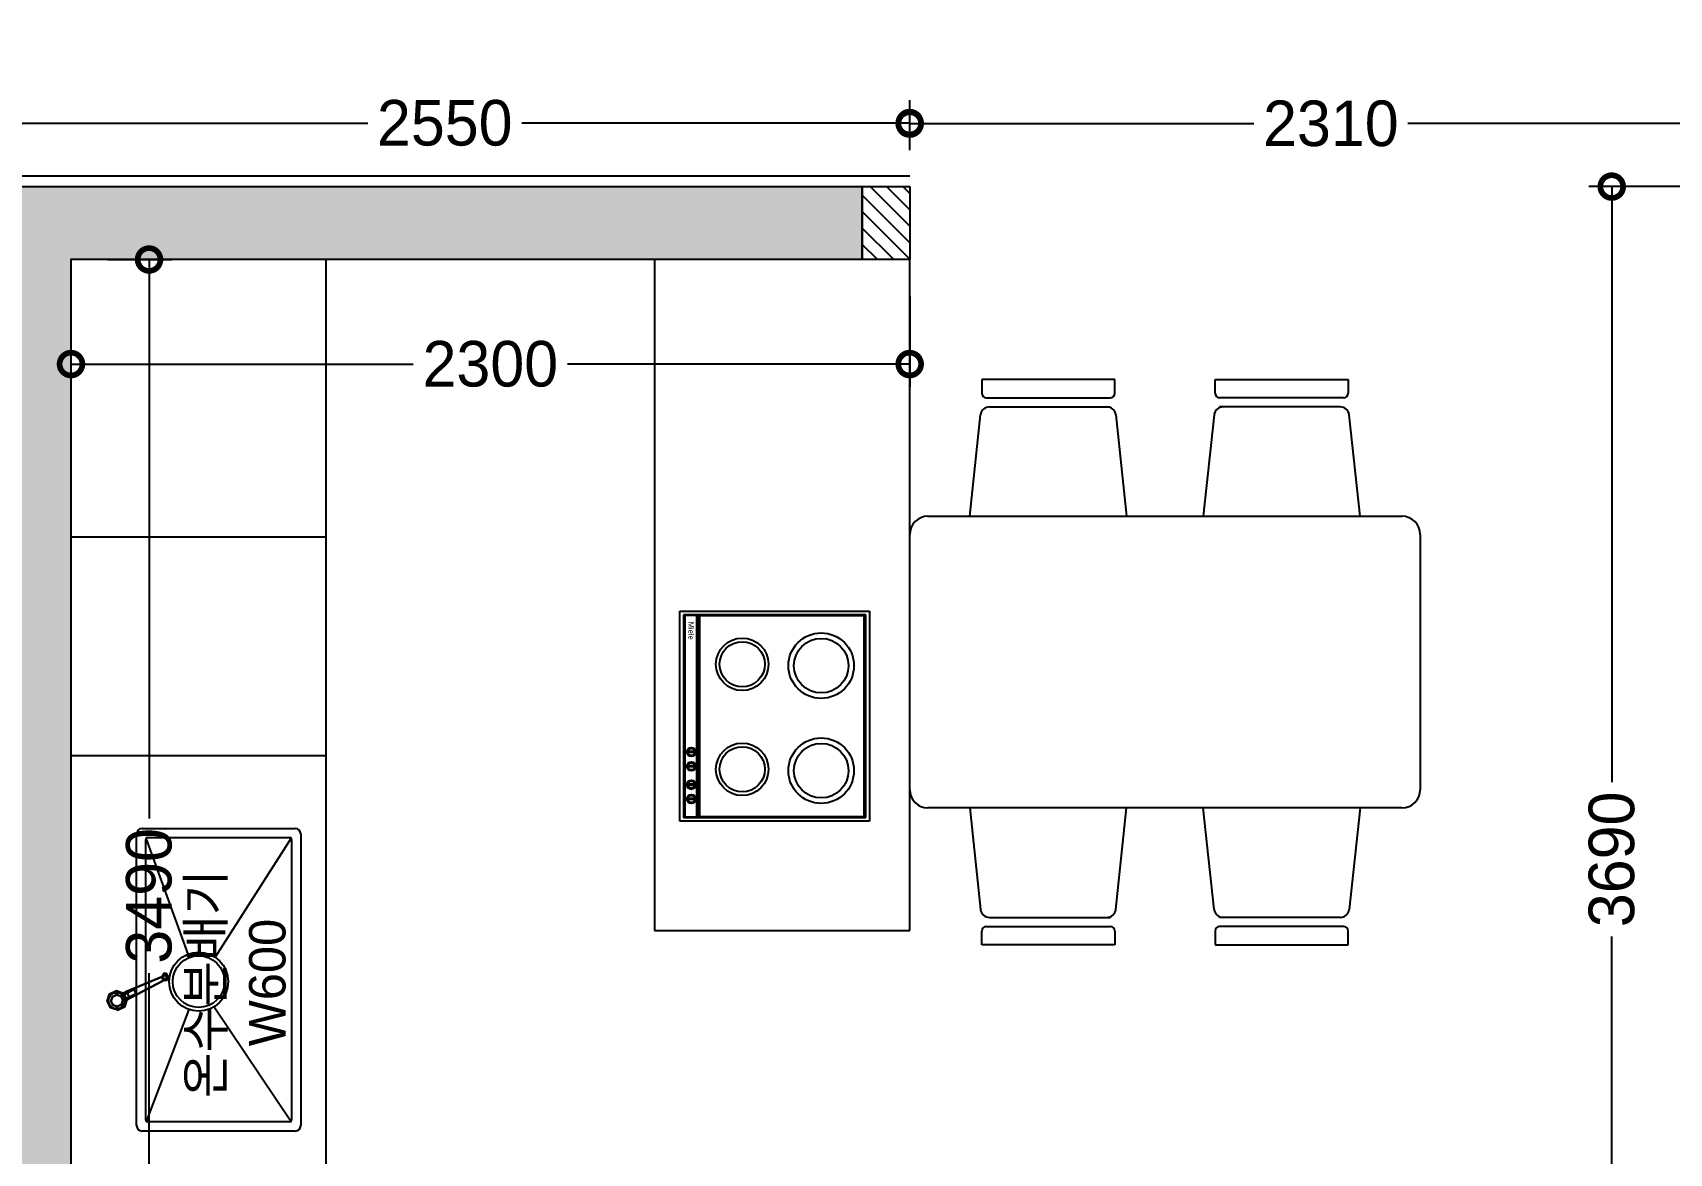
# Model space of a CAD drawing. Header units: millimetres. Extents: x 43335 to 261478, y -4312 to 41218.
# Drawn here: x 186896 to 191384, y 1749 to 4822 of the extents above; entities that cross this region are included whole.
import ezdxf

# ---------------------------------------------------------------- set-up
doc = ezdxf.new("R2010")
doc.units = ezdxf.units.MM
doc.layers.add('S-DIM', color=7, linetype='Continuous')
doc.layers.add('인테리어_해치_벽체', color=8, linetype='Continuous')
doc.styles.add('DH-TEXT', font='HANDotum.ttf')
doc.styles.add('스타일1', font='HANDotum.ttf')
doc.styles.add('코레일둥고', font='HANDotum.ttf')
doc.dimstyles.new('50', dxfattribs={"dimscale": 50, "dimtxt": 2.5, "dimasz": 2.5, "dimexe": 1.25, "dimexo": 2, "dimtad": 0, "dimdec": 0, "dimtxsty": '스타일1', "dimblk": 'DOTSMALL', "dimcen": 2.5, "dimclrd": 1, "dimclre": 1, "dimclrt": 2, "dimadec": 0, "dimazin": 0, "dimtfac": 1, "dimtdec": 0, "dimtix": 1, "dimtmove": 0, "dimatfit": 3, "dimldrblk": 'DOTSMALL', "dimfxl": 1.25, "dimarcsym": 0})

# ---------------------------------------------------------------- blocks, each defined once
blk = doc.blocks.new('_DOTSMALL')
at = {"color": 0, "linetype": 'ByBlock', "const_width": 0.5}
blk.add_lwpolyline([(-0.0625, 0, 1), (0.0625, 0, 1)], format="xyb", close=True, dxfattribs=at)
blk = doc.blocks.new('*D711')
at = {"layer": 'Defpoints', "color": 0, "transparency": 16777216}
for p in [(189300.5, 4573.8), (186750.5, 4399.6), (189300.5, 4399.6)]:
    blk.add_point(p, dxfattribs=at)
at = {"layer": 'S-DIM', "color": 1, "lineweight": -2, "transparency": 16777216}
for p, q in [((186750.5, 4499.6), (186750.5, 4636.3)), ((189300.5, 4499.6), (189300.5, 4636.3)), ((186750.5, 4573.8), (187814.2, 4573.8)), ((189300.5, 4573.8), (188236.9, 4573.8))]:
    blk.add_line(p, q, dxfattribs=at)
at = {"layer": 'S-DIM', "color": 1, "lineweight": -2, "transparency": 16777216, "xscale": 125, "yscale": 125, "zscale": 125, "rotation": 180}
blk.add_blockref('_DOTSMALL', (186750.5, 4573.8), dxfattribs=at)
at = {"layer": 'S-DIM', "color": 1, "lineweight": -2, "transparency": 16777216, "xscale": 125, "yscale": 125, "zscale": 125}
blk.add_blockref('_DOTSMALL', (189300.5, 4573.8), dxfattribs=at)
at = {"layer": 'S-DIM', "color": 2, "transparency": 16777216, "insert": (188025.5, 4573.8), "char_height": 125, "attachment_point": 5, "style": '스타일1'}
blk.add_mtext('2550', dxfattribs=at)
blk = doc.blocks.new('*D783')
at = {"layer": 'Defpoints', "color": 0, "transparency": 16777216}
for p in [(191610.5, 4572.3), (189300.5, 4399.6), (191610.5, 4399.6)]:
    blk.add_point(p, dxfattribs=at)
at = {"layer": 'S-DIM', "color": 1, "lineweight": -2, "transparency": 16777216}
for p, q in [((189300.5, 4499.6), (189300.5, 4634.8)), ((191610.5, 4499.6), (191610.5, 4634.8)), ((189300.5, 4572.3), (190244.2, 4572.3)), ((191610.5, 4572.3), (190666.9, 4572.3))]:
    blk.add_line(p, q, dxfattribs=at)
at = {"layer": 'S-DIM', "color": 1, "lineweight": -2, "transparency": 16777216, "xscale": 125, "yscale": 125, "zscale": 125, "rotation": 180}
blk.add_blockref('_DOTSMALL', (189300.5, 4572.3), dxfattribs=at)
at = {"layer": 'S-DIM', "color": 1, "lineweight": -2, "transparency": 16777216, "xscale": 125, "yscale": 125, "zscale": 125}
blk.add_blockref('_DOTSMALL', (191610.5, 4572.3), dxfattribs=at)
at = {"layer": 'S-DIM', "color": 2, "transparency": 16777216, "insert": (190455.5, 4572.3), "char_height": 125, "attachment_point": 5, "style": '스타일1'}
blk.add_mtext('2310', dxfattribs=at)
blk = doc.blocks.new('*D814')
at = {"layer": 'Defpoints', "color": 0, "transparency": 16777216}
for p in [(187000.5, 4199.6), (187000.4, 709.7), (187214.6, 709.7)]:
    blk.add_point(p, dxfattribs=at)
at = {"layer": 'S-DIM', "color": 1, "lineweight": -2, "transparency": 16777216}
for p, q in [((187100.5, 4199.6), (187277.1, 4199.6)), ((187214.6, 4199.6), (187214.6, 2666.3)), ((187214.6, 709.7), (187214.6, 2242.9)), ((187100.4, 709.7), (187277.1, 709.7))]:
    blk.add_line(p, q, dxfattribs=at)
at = {"layer": 'S-DIM', "color": 1, "lineweight": -2, "transparency": 16777216, "xscale": 125, "yscale": 125, "zscale": 125}
for p, rotation in [((187214.6, 4199.6), 90), ((187214.6, 709.7), 270)]:
    blk.add_blockref('_DOTSMALL', p, dxfattribs=dict(at, rotation=rotation))
at = {"layer": 'S-DIM', "color": 2, "transparency": 16777216, "insert": (187214.6, 2454.6), "char_height": 125, "attachment_point": 5, "rotation": 90, "style": '스타일1'}
blk.add_mtext('3490', dxfattribs=at)
blk = doc.blocks.new('*D815')
at = {"layer": 'Defpoints', "color": 0, "transparency": 16777216}
for p in [(187000.5, 4199.6), (189300.5, 4199.6), (189300.5, 3912.9)]:
    blk.add_point(p, dxfattribs=at)
at = {"layer": 'S-DIM', "color": 1, "lineweight": -2, "transparency": 16777216}
for p, q in [((187000.5, 4099.6), (187000.5, 3850.4)), ((189300.5, 4099.6), (189300.5, 3850.4)), ((187000.5, 3912.9), (187939.2, 3912.9)), ((189300.5, 3912.9), (188361.9, 3912.9))]:
    blk.add_line(p, q, dxfattribs=at)
at = {"layer": 'S-DIM', "color": 1, "lineweight": -2, "transparency": 16777216, "xscale": 125, "yscale": 125, "zscale": 125, "rotation": 180}
blk.add_blockref('_DOTSMALL', (187000.5, 3912.9), dxfattribs=at)
at = {"layer": 'S-DIM', "color": 1, "lineweight": -2, "transparency": 16777216, "xscale": 125, "yscale": 125, "zscale": 125}
blk.add_blockref('_DOTSMALL', (189300.5, 3912.9), dxfattribs=at)
at = {"layer": 'S-DIM', "color": 2, "transparency": 16777216, "insert": (188150.5, 3912.9), "char_height": 125, "attachment_point": 5, "style": '스타일1'}
blk.add_mtext('2300', dxfattribs=at)
blk = doc.blocks.new('*D816')
at = {"layer": 'Defpoints', "color": 0, "transparency": 16777216}
for p in [(191610.5, 4399.6), (190710.5, 709.6), (191225.8, 709.6)]:
    blk.add_point(p, dxfattribs=at)
at = {"layer": 'S-DIM', "color": 1, "lineweight": -2, "transparency": 16777216}
for p, q in [((191510.5, 4399.6), (191163.3, 4399.6)), ((191225.8, 4399.6), (191225.8, 2766.3)), ((191225.8, 709.6), (191225.8, 2342.9)), ((190810.5, 709.6), (191288.3, 709.6))]:
    blk.add_line(p, q, dxfattribs=at)
at = {"layer": 'S-DIM', "color": 1, "lineweight": -2, "transparency": 16777216, "xscale": 125, "yscale": 125, "zscale": 125}
for p, rotation in [((191225.8, 4399.6), 90), ((191225.8, 709.6), 270)]:
    blk.add_blockref('_DOTSMALL', p, dxfattribs=dict(at, rotation=rotation))
at = {"layer": 'S-DIM', "color": 2, "transparency": 16777216, "insert": (191225.8, 2554.6), "char_height": 125, "attachment_point": 5, "rotation": 90, "style": '스타일1'}
blk.add_mtext('3690', dxfattribs=at)
blk = doc.blocks.new('ahsiefsxe')
at = {"layer": '인테리어_해치_벽체'}
h = blk.add_hatch(color=256, dxfattribs=at)
h.dxf.hatch_style = 1
h.paths.add_polyline_path([(234402, 19138.4), (234402, 18858.4), (235352, 18858.4), (235352, 18783.4), (235462, 18783.4), (235462, 18655.9), (235662, 18655.9), (235662, 18984.3), (235552, 18984.3), (235552, 22677.4), (236842, 22677.4), (236842, 28282.4), (236022, 28282.4), (236022, 28177.4), (236642, 28177.4), (236642, 27032.4), (236012, 27032.4), (236012, 26807.4), (236642, 26807.4), (236642, 22877.4), (234602, 22877.4), (234602, 22677.4), (235352, 22677.4), (235352, 21318.4), (234052, 21318.4), (234052, 21118.4), (235352, 21118.4), (235352, 19338.4), (233152, 19338.4), (233152, 21118.4), (233252, 21118.4), (233252, 21318.4), (232952, 21318.4), (232952, 19338.4), (232597, 19338.4), (232597, 19138.4)])
h.paths.add_polyline_path([(225662, 28718.4), (225862, 28718.4), (225862, 28053.4), (225662, 28053.4)])
h.paths.add_polyline_path([(222352, 28153.4), (222352, 28053.4), (221452, 28053.4), (221452, 27032.4), (222762, 27032.4), (222762, 26807.4), (221452, 26807.4), (221452, 20158.4), (222252, 20158.4), (222252, 19958.4), (221452, 19958.4), (221452, 18658.4), (221802, 18658.4), (221802, 17528.4), (222127, 17528.4), (222127, 17328.4), (221602, 17328.4), (221602, 18458.4), (221252, 18458.4), (221252, 28153.4)])
h.paths.add_polyline_path([(223152, 20368.4), (223152, 17528.4), (223617, 17528.4), (223617, 17328.4), (223152, 17328.4), (223154.1, 15897.3), (223952, 15897.3), (223952, 15697.3), (222952, 15697.4), (222952, 17328.4), (222627, 17328.4), (222627, 17528.4), (222952, 17528.4), (222952, 20368.4)])
h.paths.add_polyline_path([(222952, 21068.4), (222952, 21318.4), (224482, 21318.4), (224482, 22668.4), (222807, 22668.4), (222807, 22868.4), (224682, 22868.4), (224682, 21318.4), (225122, 21318.4), (225122, 21118.4), (223152, 21118.4), (223152, 21068.4)])
h.paths.add_polyline_path([(235662, 17655.9), (235662, 17328.4), (234762.2, 17328.4), (234762.2, 17528.4), (235462, 17528.4), (235462, 17655.9)])
h.paths.add_polyline_path([(231762.2, 17528.4), (231762.2, 15698.4), (230962, 15698.4), (230962, 15898.4), (231562.2, 15898.4), (231562.2, 17328.4), (230962, 17328.4), (230962, 21318.4), (231162, 21318.4), (231162, 17528.4)])
h.paths.add_polyline_path([(228192, 17528.4), (228962, 17528.3), (228962, 17328.5), (228192, 17328.5)])
h.paths.add_polyline_path([(227692, 17328.5), (227112.2, 17328.5), (227112.2, 16798.4), (226342.2, 16798.4), (226342.2, 15798.4), (227262, 15798.4), (227262, 15938.4), (227362, 15938.4), (227362, 15698.4), (226152, 15697.3), (226152, 21118.4), (226102, 21118.4), (226102, 21318.4), (228522, 21318.4), (228522, 21118.4), (226352, 21118.4), (226352, 17528.4), (227692, 17528.4)])
h.paths.add_polyline_path([(233622, 22677.4), (233422, 22677.4), (233422, 28032.4), (233392, 28032.4), (233392, 28282.4), (233622, 28282.4)], flags=17)
h.paths.add_polyline_path([(230592, 26808.8), (230142, 26808.8), (230142, 27053.8), (230592, 27053.8), (230592, 28718.4), (230792, 28718.4), (230792, 27032.4), (231262, 27032.4), (231262, 26807.4), (230792, 26807.4), (230792, 22877.4), (232442, 22877.4), (232442, 22677.4), (230592, 22677.4)])
h.paths.add_polyline_path([(225662, 27032.4), (225662, 27353.4), (225862, 27353.4), (225862, 27053.8), (226312, 27053.8), (226312, 26808.8), (225862, 26808.8), (225862, 22668.4), (225662, 22668.4), (225662, 26807.4), (225262, 26807.4), (225262, 27032.4)])
for p, q in [((226102, 21348.4), (228652, 21348.4)), ((228522, 21318.4), (228652, 21318.4)), ((228522, 21118.4), (228522, 21318.4)), ((228652, 21209.6), (228543.2, 21318.4)), ((228652, 21254.5), (228588.1, 21318.4)), ((228652, 21299.4), (228633, 21318.4)), ((228652, 21318.4), (228652, 21118.4)), ((228652, 21164.7), (228522, 21294.7)), ((228652, 21119.8), (228522, 21249.8)), ((228608.5, 21118.4), (228522, 21204.9)), ((228563.6, 21118.4), (228522, 21160)), ((226352, 21118.4), (226352, 18328.5)), ((227052, 21118.4), (226352, 21118.4)), ((227052, 18328.5), (227052, 21118.4)), ((227952, 21118.4), (227952, 19278.4)), ((228652, 21118.4), (227952, 21118.4)), ((228652, 21118.4), (228522, 21118.4)), ((228652, 19278.4), (228652, 21118.4)), ((229214.5, 20789.4), (228849.4, 20789.4)), ((228849.4, 20789.4), (228849.4, 20751.9)), ((229214.5, 20751.9), (229214.5, 20789.4)), ((229489.5, 20789.4), (229854.6, 20789.4)), ((229489.5, 20751.9), (229489.5, 20789.4)), ((229854.6, 20789.4), (229854.6, 20751.9)), ((228861.9, 20739.4), (229202, 20739.4)), ((229842.1, 20739.4), (229502, 20739.4)), ((228816.9, 20414.4), (228846.5, 20692.7)), ((228871.3, 20714.4), (229202, 20714.4)), ((229217.4, 20692.7), (229247, 20414.4)), ((229486.6, 20692.7), (229457, 20414.4)), ((229832.7, 20714.4), (229502, 20714.4)), ((229887.1, 20414.4), (229857.5, 20692.7)), ((228702, 20414.4), (230002, 20414.4)), ((226352, 20358.4), (227052, 20358.4)), ((228652, 19664.4), (228652, 20364.4)), ((230052, 20364.4), (230052, 19664.4)), ((228022, 19578.4), (228022, 20154.4)), ((228022, 20154.4), (228542, 20154.4)), ((228542, 20154.4), (228542, 19578.4)), ((228532, 20144.4), (228032, 20144.4)), ((228032, 20144.4), (228032, 19876.4)), ((228068.6, 20142.2), (228035.4, 20142.2)), ((228035.4, 20142.2), (228035.4, 19878)), ((228068.6, 19878), (228068.6, 20142.2)), ((228072, 20144.4), (228072, 19876.4)), ((228527.2, 20141), (228075.7, 20141)), ((228075.7, 20141), (228075.7, 19879)), ((228527.2, 19879), (228527.2, 20141)), ((228532, 19876.4), (228532, 20144.4)), ((228032, 19887.6), (228032, 19588.4)), ((228035.4, 19887.6), (228035.4, 19590)), ((228068.6, 19590), (228068.6, 19887.6)), ((228072, 19887.6), (228072, 19588.4)), ((228075.7, 19887.6), (228075.7, 19591)), ((228527.2, 19591), (228527.2, 19887.6)), ((228532, 19588.4), (228532, 19887.6)), ((226352, 19758.4), (227052, 19758.4)), ((228062.6, 19769.3), (228043.8, 19769.3)), ((228062.6, 19766.3), (228043.8, 19766.3)), ((228062.6, 19730.2), (228043.8, 19730.2)), ((228062.6, 19727.2), (228043.8, 19727.2)), ((228062.6, 19679.5), (228043.8, 19679.5)), ((228062.6, 19676.5), (228043.8, 19676.5)), ((228062.6, 19640.3), (228043.8, 19640.3)), ((228062.6, 19637.3), (228043.8, 19637.3)), ((230002, 19614.4), (228702, 19614.4)), ((228816.9, 19614.4), (228846.5, 19336.1)), ((229217.4, 19336.1), (229247, 19614.4)), ((229486.6, 19336.1), (229457, 19614.4)), ((229887.1, 19614.4), (229857.5, 19336.1)), ((228542, 19578.4), (228022, 19578.4)), ((228032, 19588.4), (228532, 19588.4)), ((228035.4, 19590), (228068.6, 19590)), ((228075.7, 19591), (228527.2, 19591)), ((226532, 18743.4), (226532, 19543.4)), ((226547, 19558.4), (226967, 19558.4)), ((226557, 18758.4), (226557, 19528.4)), ((226673, 19213.8), (226558.5, 19532)), ((226562, 19533.4), (226952, 19533.4)), ((226955.6, 19532), (226747.6, 19205.2)), ((226957, 19528.4), (226957, 18758.4)), ((226982, 19543.4), (226982, 18743.4)), ((228871.3, 19314.4), (229202, 19314.4)), ((229832.7, 19314.4), (229502, 19314.4)), ((227952, 19278.4), (228652, 19278.4)), ((228849.4, 19239.4), (228849.4, 19276.9)), ((228861.9, 19289.4), (229202, 19289.4)), ((229214.5, 19276.9), (229214.5, 19239.4)), ((229489.5, 19276.9), (229489.5, 19239.4)), ((229842.1, 19289.4), (229502, 19289.4)), ((229854.6, 19239.4), (229854.6, 19276.9)), ((229214.5, 19239.4), (228849.4, 19239.4)), ((229489.5, 19239.4), (229854.6, 19239.4)), ((226451.3, 19084.7, -74.1), (226457.9, 19104.3, -74.1)), ((226460.5, 19066.1, -74.1), (226451.3, 19084.7, -74.1)), ((226457.9, 19104.3, -74.1), (226476.4, 19113.5, -74.1)), ((226461.7, 19084.9, 10), (226465.6, 19096.7, 10)), ((226461.7, 19084.9), (226465.6, 19096.7)), ((226467.2, 19073.8, 10), (226461.7, 19084.9, 10)), ((226467.2, 19073.8), (226461.7, 19084.9)), ((226465.6, 19096.7, 10), (226476.7, 19102.3, 10)), ((226465.6, 19096.7), (226476.7, 19102.3)), ((226476.4, 19113.5, -74.1), (226496, 19107, -74.1)), ((226476.7, 19102.3, 10), (226488.5, 19098.3, 10)), ((226476.7, 19102.3), (226488.5, 19098.3)), ((226490.1, 19075.4, 10), (226479, 19069.9, 10)), ((226490.1, 19075.4), (226479, 19069.9)), ((226488.5, 19098.3, 10), (226524.3, 19116.2, 30)), ((226488.5, 19098.3, 10), (226494.1, 19087.2, 10)), ((226488.5, 19098.3), (226494.1, 19087.2)), ((226494.1, 19087.2, 10), (226490.1, 19075.4, 10)), ((226494.1, 19087.2), (226490.1, 19075.4)), ((226496, 19107, -74.1), (226505.3, 19088.4, -74.1)), ((226505.3, 19088.4, -74.1), (226498.7, 19068.8, -74.1)), ((226480.2, 19059.5, -74.1), (226460.5, 19066.1, -74.1)), ((226479, 19069.9, 10), (226467.2, 19073.8, 10)), ((226479, 19069.9), (226467.2, 19073.8)), ((226498.7, 19068.8, -74.1), (226480.2, 19059.5, -74.1)), ((226675.4, 19061.7), (226558.5, 18754.9)), ((226744.5, 19069.2), (226955.6, 18754.9)), ((226967, 18728.4), (226547, 18728.4)), ((226952, 18753.4), (226562, 18753.4))]:
    blk.add_line(p, q, dxfattribs=at)
blk.add_lwpolyline([(227692, 17328.5), (227112.2, 17328.5), (227112.2, 16798.4), (226342.2, 16798.4), (226342.2, 15798.4), (227262, 15798.4), (227262, 15938.4), (227362, 15938.4), (227362, 15698.4), (226152, 15697.3), (226152, 21118.4), (226102, 21118.4), (226102, 21318.4), (228522, 21318.4), (228522, 21118.4), (226352, 21118.4), (226352, 17528.4), (227692, 17528.4), (227692, 17328.5)], dxfattribs=at)
for centre, radius in [((228192.8, 20008.5), 72), ((228192.8, 20008.5), 62), ((228409.3, 20004.7), 89.9), ((228409.3, 20004.7), 74.9), ((228192.8, 19720.5), 72), ((228409.3, 19716.7), 89.9), ((228053.2, 19767.9), 12.5), ((228053.2, 19767.9), 9.52), ((228192.8, 19720.5), 62), ((228409.3, 19716.7), 74.9), ((228053.2, 19728.8), 12.5), ((228053.2, 19728.8), 9.52), ((228053.2, 19678), 12.5), ((228053.2, 19678), 9.52), ((228053.2, 19638.9), 12.5), ((228053.2, 19638.9), 9.52), ((226702.1, 19138.2), 81), ((226702.1, 19138.2), 71), ((226477.2, 19086), 21.9)]:
    blk.add_circle(centre, radius, dxfattribs=at)
for centre, radius, start, end in [((228861.9, 20751.9), 12.5, 180, 270), ((229202, 20751.9), 12.5, 270, 0), ((229502, 20751.9), 12.5, 180, 270), ((229842.1, 20751.9), 12.5, 270, 0), ((228871.3, 20689.4), 25, 90, 172.4054), ((229192.6, 20689.4), 25, 7.5946, 90), ((229511.4, 20689.4), 25, 90, 172.4054), ((229832.7, 20689.4), 25, 7.5946, 90), ((228702, 20364.4), 50, 90, 180), ((230002, 20364.4), 50, 0, 90), ((228702, 19664.4), 50, 180, 270), ((230002, 19664.4), 50, 270, 0), ((226547, 19543.4), 15, 90, 180), ((226562, 19528.4), 5, 90, 180), ((226952, 19528.4), 5, 0, 90), ((226967, 19543.4), 15, 0, 90), ((228871.3, 19339.4), 25, 187.5946, 270), ((229192.6, 19339.4), 25, 270, 352.4054), ((229511.4, 19339.4), 25, 187.5946, 270), ((229832.7, 19339.4), 25, 270, 352.4054), ((228861.9, 19276.9), 12.5, 90, 180), ((229202, 19276.9), 12.5, 0, 90), ((229502, 19276.9), 12.5, 90, 180), ((229842.1, 19276.9), 12.5, 0, 90), ((226547, 18743.4), 15, 180, 270), ((226562, 18758.4), 5, 180, 270), ((226952, 18758.4), 5, 270, 0), ((226967, 18743.4), 15, 270, 0)]:
    blk.add_arc(centre, radius, start, end, dxfattribs=at)
for points in [[(226606, 19141.6, 20), (226513.8, 19092.4, -30), (226504.6, 19110.9, -30), (226601.4, 19150.9, 20)], [(226504.6, 19110.9, -50), (226513.8, 19092.4, -50), (226606, 19141.6), (226601.4, 19150.9)], [(226601.4, 19150.9, 20), (226601.4, 19150.9), (226504.6, 19110.9, -50), (226504.6, 19110.9, -30)], [(226606, 19141.6), (226606, 19141.6, 20), (226513.8, 19092.4, -30), (226513.8, 19092.4, -50)], [(226606, 19141.6), (226606.3, 19141.2, -10), (226601.2, 19151.4, -10), (226601.4, 19150.9)], [(226603.8, 19145, 40), (226606, 19141.6, 20), (226601.4, 19150.9, 20), (226605.8, 19151.2, 40)], [(226607.5, 19161, -10), (226604.6, 19156.9, 40), (226611.4, 19156.5, 40), (226614, 19160.3, -10)], [(226612.8, 19140.5, -10), (226610.7, 19144.6, 40), (226614.5, 19150.3, 40), (226619.1, 19150, -10)], [(226619.1, 19150, -10), (226614, 19160.3, -10), (226611.4, 19156.5, 40), (226614.5, 19150.3, 40)], [(226476, 19113.1, -70), (226495.6, 19106.5, -70), (226488.5, 19098.3), (226476.7, 19102.3)], [(226479.8, 19059.1, -70), (226479, 19069.9), (226490.1, 19075.4), (226498.3, 19068.3, -70)], [(226524.3, 19116.2, 30), (226529.9, 19105, 30), (226494.1, 19087.2, 10), (226488.5, 19098.3, 10)], [(226488.5, 19098.3), (226524.3, 19116.2, 30), (226488.5, 19098.3, 10)], [(226494.1, 19087.2), (226488.5, 19098.3), (226524.3, 19116.2, 30), (226529.9, 19105, 30)], [(226513.8, 19092.4, -30), (226494.1, 19087.2), (226488.5, 19098.3), (226504.6, 19110.9, -30)], [(226504.6, 19110.9, -50), (226495.6, 19106.5, -70), (226488.5, 19098.3), (226504.6, 19110.9, -30)], [(226495.6, 19106.5, -70), (226488.5, 19098.3), (226494.1, 19087.2), (226504.9, 19087.9, -70)], [(226504.9, 19087.9, -70), (226498.3, 19068.3, -70), (226490.1, 19075.4), (226494.1, 19087.2)], [(226529.9, 19105, 30), (226494.1, 19087.2), (226494.1, 19087.2, 10), (226529.9, 19105, 30)], [(226504.9, 19087.9, -70), (226513.8, 19092.4, -50), (226513.8, 19092.4, -30), (226494.1, 19087.2)], [(226504.9, 19087.9, -70), (226513.8, 19092.4, -50), (226504.6, 19110.9, -50), (226495.6, 19106.5, -70)]]:
    blk.add_3dface(points, dxfattribs=at)
for points, invisible_edges in [([(226605.8, 19151.2, 40), (226604.6, 19156.9, 40), (226607.5, 19161, -10), (226601.2, 19151.4, -10)], 8), ([(226601.2, 19151.4, -10), (226601.4, 19150.9), (226601.4, 19150.9, 20), (226605.8, 19151.2, 40)], 8), ([(226604.6, 19156.9, 40), (226605.8, 19151.2, 40), (226603.8, 19145, 40), (226610.7, 19144.6, 40)], 8), ([(226606, 19141.6), (226606, 19141.6, 20), (226603.8, 19145, 40), (226610.7, 19144.6, 40)], 8), ([(226610.7, 19144.6, 40), (226614.5, 19150.3, 40), (226611.4, 19156.5, 40), (226604.6, 19156.9, 40)], 8), ([(226610.7, 19144.6, 40), (226612.8, 19140.5, -10), (226606.3, 19141.2, -10), (226606, 19141.6)], 8), ([(226488.5, 19098.3, 10), (226476.7, 19102.3, 10), (226465.6, 19096.7, 10), (226461.7, 19084.9, 10)], 8), ([(226461.7, 19084.9, 10), (226467.2, 19073.8, 10), (226494.1, 19087.2, 10), (226488.5, 19098.3, 10)], 10), ([(226467.2, 19073.8, 10), (226479, 19069.9, 10), (226490.1, 19075.4, 10), (226494.1, 19087.2, 10)], 8)]:
    blk.add_3dface(points, dxfattribs=dict(at, invisible_edges=invisible_edges))
for s, height, rotation, style, p in [('Miele', 15, 270, 'DH-TEXT', (228045.1, 20125.3)), ('온수분배기', 100, 90, '코레일둥고', (226770.6, 18818.3)), ('W600', 100, 90, '코레일둥고', (226940.3, 18961.1))]:
    blk.add_text(s, height=height, rotation=rotation, dxfattribs=dict(at, style=style)).set_placement(p)

msp = doc.modelspace()

# ---------------------------------------------------------------- block references
at = {"layer": 'S-DIM'}
msp.add_blockref('ahsiefsxe', (-39351.5, -16918.9), dxfattribs=at)

# ---------------------------------------------------------------- dimensions: what is measured, and where the dimension line sits
for base, p1, p2, picture, middle in [((189300.5, 4573.8), (186750.5, 4399.6), (189300.5, 4399.6), '*D711', (188025.5, 4573.8)), ((191610.5, 4572.3), (189300.5, 4399.6), (191610.5, 4399.6), '*D783', (190455.5, 4572.3)), ((189300.5, 3912.9), (187000.5, 4199.6), (189300.5, 4199.6), '*D815', (188150.5, 3912.9))]:
    dim = msp.add_linear_dim(base=base, p1=p1, p2=p2, dimstyle='50', dxfattribs=at)
    dim.commit()
    dim.dimension.update_dxf_attribs({"geometry": picture, "text_midpoint": middle})
for base, p1, p2, picture, middle in [((191225.8, 709.6), (191610.5, 4399.6), (190710.5, 709.6), '*D816', (191225.8, 2554.6)), ((187214.6, 709.7), (187000.5, 4199.6), (187000.4, 709.7), '*D814', (187214.6, 2454.6))]:
    dim = msp.add_linear_dim(base=base, p1=p1, p2=p2, angle=90, dimstyle='50', dxfattribs=at)
    dim.commit()
    dim.dimension.update_dxf_attribs({"geometry": picture, "text_midpoint": middle})

doc.saveas('drawing.dxf')
